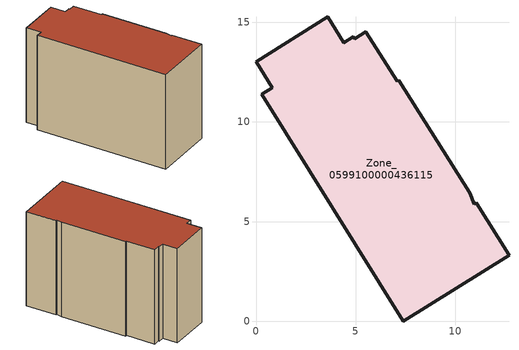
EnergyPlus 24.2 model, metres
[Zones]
Zone_0599100000436115
 floor ground (C_G): 0.81,11.72 0,13.02 3.6,15.28 4.42,13.98 4.89,14.27 4.95,14.18 5.5,14.53 7.08,12.04 7.17,12.1 10.73,6.45 10.96,5.88 11.05,5.94 12.7,3.32 7.4,0 0.28,11.38 z0
 wall outside (C_F): 7.08,12.04 5.5,14.53 4.95,14.18 4.89,14.27 4.42,13.98 3.6,15.28 0,13.02 0.81,11.72 0.28,11.38 7.4,0 12.7,3.32 11.05,5.94 10.96,5.88 10.73,6.45 7.17,12.1 7.08,12.04 z0:9.84
 roof outside (C_R): 12.7,3.32 11.05,5.94 10.96,5.88 10.73,6.45 7.17,12.1 7.08,12.04 5.5,14.53 4.95,14.18 4.89,14.27 4.42,13.98 3.6,15.28 0,13.02 0.81,11.72 0.28,11.38 7.4,0 z9.84
[BUILDING]
Pand.0599100000436115: North Axis=0; Terrain=City; Loads Convergence Tolerance Value=0.04; Temperature Convergence Tolerance Value=0.4; Solar Distribution=FullExterior; Maximum Number of Warmup Days=25; Minimum Number of Warmup Days=1
[Site:Location]
Rotterdam.The.Hague.AP_ZH_NLD Design_Conditions: Latitude=51.96; Longitude=4.45; Time Zone=1; Elevation=-4.5
[SITE:GROUNDTEMPERATURE:BUILDINGSURFACE]
18, 18, 18, 18, 18, 18, 18, 18, 18, 18, 18, 18
[MATERIAL] Thermal Absorptance=0.9; Solar Absorptance=0.7; Visible Absorptance=0.7
Name | Roughness | Thickness | Conductivity | Density | Specific Heat
G.TC.2006-2014 | MediumSmooth | 0.15 | 0.06 | 540 | 1210
F.TC.2006-2014 | Rough | 0.3 | 0.12 | 1920 | 840
R.TC.2006-2014 | MediumRough | 0.2 | 0.08 | 1500 | 1000
[CONSTRUCTION]
C_G: G.TC.2006-2014
C_F: F.TC.2006-2014
C_R: R.TC.2006-2014
[ZONE]
Zone_0599100000436115: Type=1; Multiplier=1; Ceiling Height=Autocalculate; Volume=Autocalculate; Floor Area=autocalculate; Part of Total Floor Area=Yes
[ZONEINFILTRATION:DESIGNFLOWRATE]
Infil_Zone_0599100000436115: Zone or ZoneList or Space or SpaceList=Zone_0599100000436115; Schedule=AlwaysOn; Design Flow Rate Calculation Method=Flow/Area; Flow Rate per Floor Area=0.0015; Constant Term Coefficient=1; Temperature Term Coefficient=0; Velocity Term Coefficient=0; Velocity Squared Term Coefficient=0
[HVACTEMPLATE:ZONE:IDEALLOADSAIRSYSTEM]
Zone_0599100000436115: Maximum Heating Supply Air Temperature=50; Minimum Cooling Supply Air Temperature=13; Maximum Heating Supply Air Humidity Ratio=0.0156; Minimum Cooling Supply Air Humidity Ratio=0.0077; Heating Limit=NoLimit; Cooling Limit=NoLimit; Dehumidification Control Type=ConstantSensibleHeatRatio; Cooling Sensible Heat Ratio=0.7; Dehumidification Setpoint=60; Humidification Control Type=None; Humidification Setpoint=30; Outdoor Air Method=None; Outdoor Air Flow Rate per Person=0.00944; Outdoor Air Flow Rate per Zone Floor Area=0; Outdoor Air Flow Rate per Zone=0; Demand Controlled Ventilation Type=None; Outdoor Air Economizer Type=NoEconomizer; Heat Recovery Type=None; Sensible Heat Recovery Effectiveness=0.7; Latent Heat Recovery Effectiveness=0.65
[ZONECONTROL:THERMOSTAT]
ThermostatControl_Zone_0599100000436115: Zone or ZoneList=Zone_0599100000436115; Control Type Schedule=DualSetpointControlType; Control 1=Thermostat_Zone_0599100000436115; Temperature Difference Between Cutout And Setpoint=0
[THERMOSTATSETPOINT:DUALSETPOINT]
Thermostat_Zone_0599100000436115: Heating Setpoint Temperature Schedule=HeatingSetpoint_Zone_0599100000436115; Cooling Setpoint Temperature Schedule=CoolingSetpoint_Zone_0599100000436115
[SCHEDULE:COMPACT]
HeatingSetpoint_Zone_0599100000436115: Through: 12/31, For: AllDays, Until: 24:00, 21
CoolingSetpoint_Zone_0599100000436115: Through: 12/31, For: AllDays, Until: 24:00, 24
DualSetpointControlType: Through: 12/31, For: AllDays, Until: 24:00, 4
AlwaysOn: Through: 12/31, For: AllDays, Until: 24:00, 1
